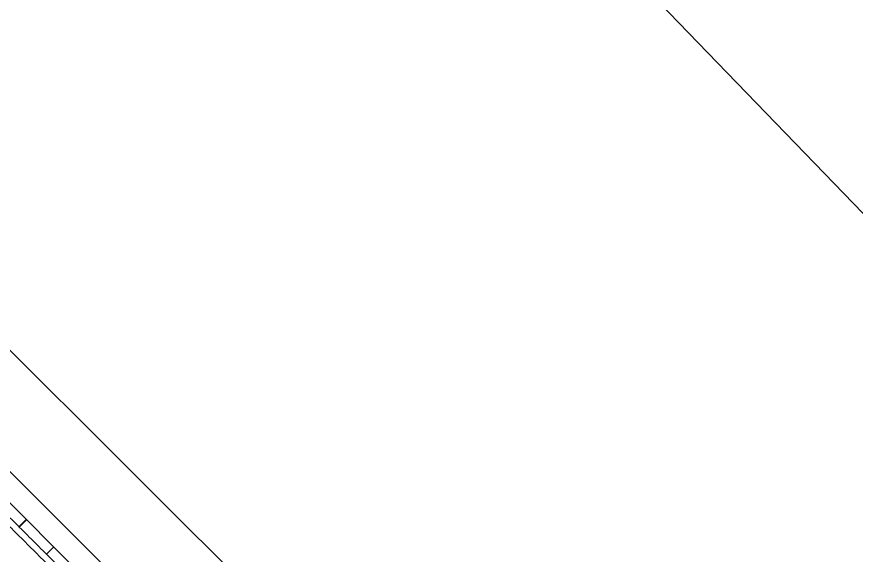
# Model space of a CAD drawing. Header units: metres. Extents: x 859577 to 860336, y 1645916 to 1646650.
# Drawn here: x 859963.66 to 859965.738, y 1646436.993 to 1646438.328 of the extents above; entities that cross this region are included whole.
import ezdxf

# ---------------------------------------------------------------- set-up
doc = ezdxf.new("R2010")
doc.units = ezdxf.units.M
doc.layers.add('A-ACCESORIOS', color=30, linetype='Continuous', lineweight=20)
doc.layers.add('PISO', color=31, linetype='Continuous', lineweight=15)

# ---------------------------------------------------------------- blocks, each defined once
blk = doc.blocks.new('vr10-13')
at = {"layer": 'A-ACCESORIOS', "linetype": 'Continuous', "lineweight": 0}
for p, q in [((3.1501, 1.1066), (0.8451, 1.1066)), ((3.1511, 1.0516), (0.8441, 1.0516)), ((2.0795, 1.0516), (2.0795, 1.0261)), ((2.0807, 1.0516), (2.0807, 1.0261)), ((2.1756, 1.0261), (2.1756, 1.0516))]:
    blk.add_line(p, q, dxfattribs=at)
for points, knots in [([(2.0009, 1.0261), (2.0043, 1.0261), (2.0076, 1.0261), (2.0209, 1.0261), (2.0309, 1.0261), (2.0591, 1.0261), (2.0772, 1.0261), (2.1134, 1.0261), (2.1316, 1.0261), (2.1678, 1.0261), (2.186, 1.0261), (2.2222, 1.0261), (2.2403, 1.0261), (2.2765, 1.0261), (2.2946, 1.0261), (2.3308, 1.0261), (2.3489, 1.0261), (2.3735, 1.0261), (2.3801, 1.0261), (2.3867, 1.0261)], [0, 0, 0, 0, 10.000009, 10.000009, 40.000256, 40.000256, 94.386007, 94.386007, 148.801735, 148.801735, 203.247567, 203.247567, 257.712372, 257.712372, 312.184973, 312.184973, 366.654175, 366.654175, 386.480342, 386.480342, 386.480342, 386.480342]), ([(2.7976, 1.0101), (2.7943, 1.0101), (2.7911, 1.0101), (2.7781, 1.0101), (2.7683, 1.0101), (2.7408, 1.0101), (2.723, 1.0101), (2.6874, 1.0101), (2.6696, 1.0101), (2.6339, 1.0101), (2.616, 1.0101), (2.5802, 1.0101), (2.5623, 1.0101), (2.5264, 1.0101), (2.5085, 1.0101), (2.4725, 1.0101), (2.4545, 1.0101), (2.4185, 1.0101), (2.4005, 1.0101), (2.3644, 1.0101), (2.3464, 1.0101), (2.3103, 1.0101), (2.2922, 1.0101), (2.256, 1.0101), (2.2379, 1.0101), (2.2016, 1.0101), (2.1835, 1.0101), (2.1472, 1.0101), (2.1291, 1.0101), (2.0928, 1.0101), (2.0746, 1.0101), (2.0368, 1.0101), (2.0172, 1.0101), (1.9976, 1.0101)], [0, 0, 0, 0, 10.000009, 10.000009, 40.000255, 40.000255, 94.42848, 94.42848, 148.865131, 148.865131, 203.307781, 203.307781, 257.749678, 257.749678, 312.18409, 312.18409, 366.604332, 366.604332, 421.00525, 421.00525, 475.424808, 475.424808, 529.873199, 529.873199, 584.339352, 584.339352, 638.812122, 638.812122, 693.280317, 693.280317, 747.732739, 747.732739, 806.61394, 806.61394, 806.61394, 806.61394])]:
    blk.add_open_spline(points, degree=3, knots=knots, dxfattribs=at)

msp = doc.modelspace()

# ---------------------------------------------------------------- linework, layer by layer
at = {"layer": 'PISO'}
for points in [[(859965.80467, 1646441.49868), (859967.94539, 1646439.28187), (859966.09163, 1646437.49174), (859963.95091, 1646439.70855)], [(859962.22773, 1646438.91519), (859965.31373, 1646435.83316), (859963.83078, 1646434.3483), (859960.74478, 1646437.43032)]]:
    msp.add_lwpolyline(points, close=True, dxfattribs=at)

# ---------------------------------------------------------------- block references
at = {"layer": 'A-ACCESORIOS', "rotation": 315.0369750842424}
msp.add_blockref('vr10-13', (859961.46879, 1646437.80741), dxfattribs=at)

doc.saveas('drawing.dxf')
